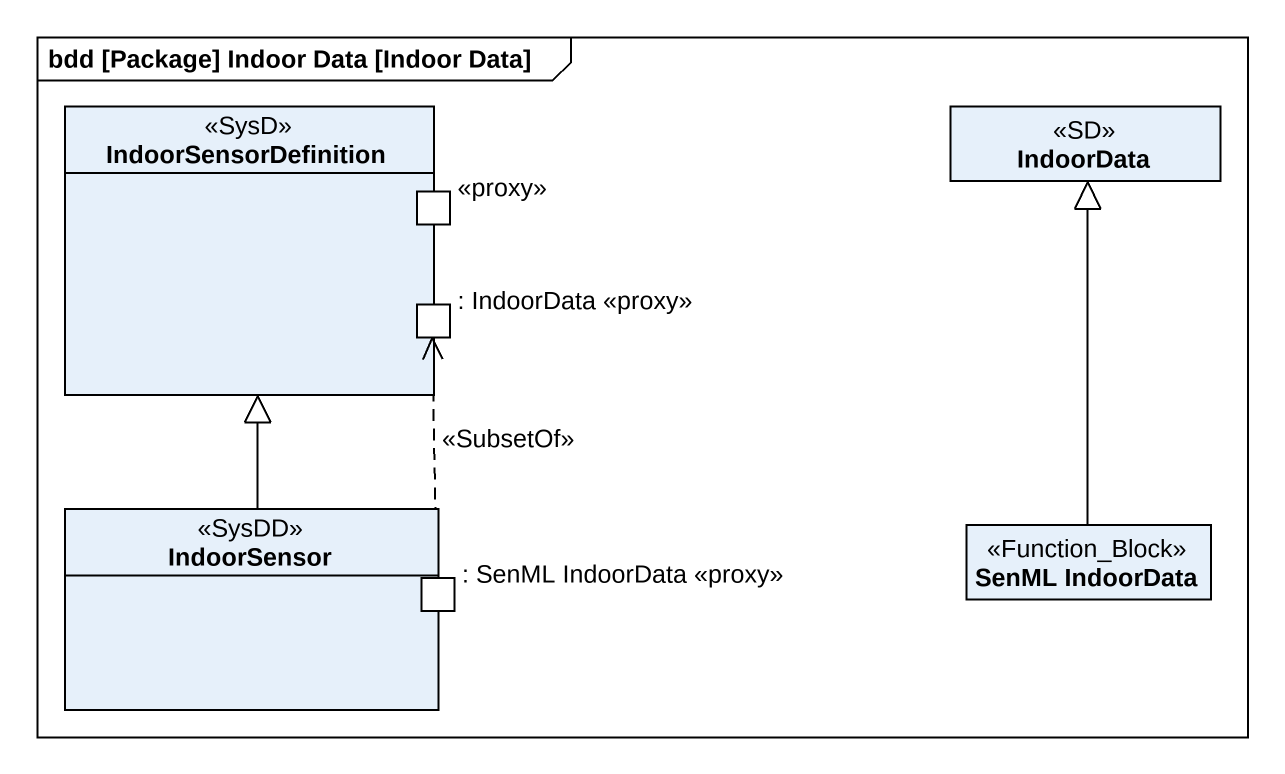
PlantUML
@startuml
mainframe bdd [Package] Indoor Data [Indoor Data]
allowmixing
hide circle
hide empty members
rectangle IndoorSensorDefinition <<SysD>> {
  port "<<proxy>>" as proxy
  port ": IndoorData <<proxy>>" as IndoorData_proxy
}
class IndoorData <<SD>>
rectangle IndoorSensor <<SysDD>> {
  port ": SenML IndoorData <<proxy>>" as SenML_IndoorData_proxy
}
class "SenML IndoorData" as SenML_IndoorData <<Function_Block>>
IndoorSensor -up-|> IndoorSensorDefinition
SenML_IndoorData -up-|> IndoorData
SenML_IndoorData_proxy .up.> IndoorData_proxy : <<SubsetOf>>
@enduml
